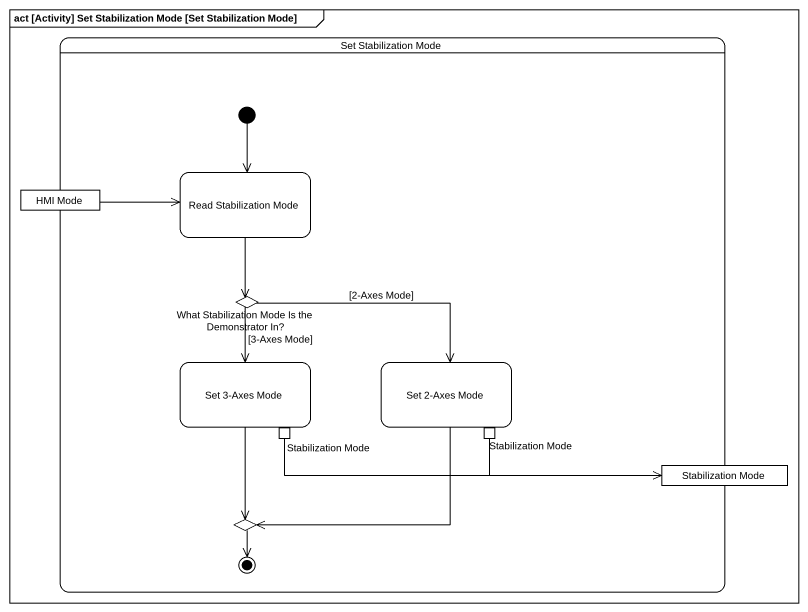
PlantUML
@startuml
mainframe act [Activity] Set Stabilization Mode [Set Stabilization Mode]
hide empty description
state "Set Stabilization Mode" as Set_Stabilization_Mode {
  state "Read Stabilization Mode" as Read_Stabilization_Mode
  state "HMI Mode" as HMI_Mode <<object>>
  state "What Stabilization Mode Is the Demonstrator In?" as What_Stabilization_Mode_Is <<choice>>
  state "Set 3-Axes Mode" as Set_3_Axes_Mode {
    state "Stabilization Mode" as Stabilization_Mode <<outputPin>>
  }
  state "Set 2-Axes Mode" as Set_2_Axes_Mode {
    state "Stabilization Mode" as Stabilization_Mode_2 <<outputPin>>
  }
  state "Stabilization Mode" as Stabilization_Mode_3 <<object>>
  state choice1 <<choice>>
  [*] --> Read_Stabilization_Mode
  choice1 --> [*]
}
Read_Stabilization_Mode --> What_Stabilization_Mode_Is
HMI_Mode -right-> Read_Stabilization_Mode
What_Stabilization_Mode_Is --> Set_3_Axes_Mode : [3-Axes Mode]
What_Stabilization_Mode_Is -right-> Set_2_Axes_Mode : [2-Axes Mode]
Set_3_Axes_Mode --> choice1
Set_2_Axes_Mode --> choice1
Stabilization_Mode -right-> Stabilization_Mode_3
Stabilization_Mode_2 -right-> Stabilization_Mode_3
@enduml
